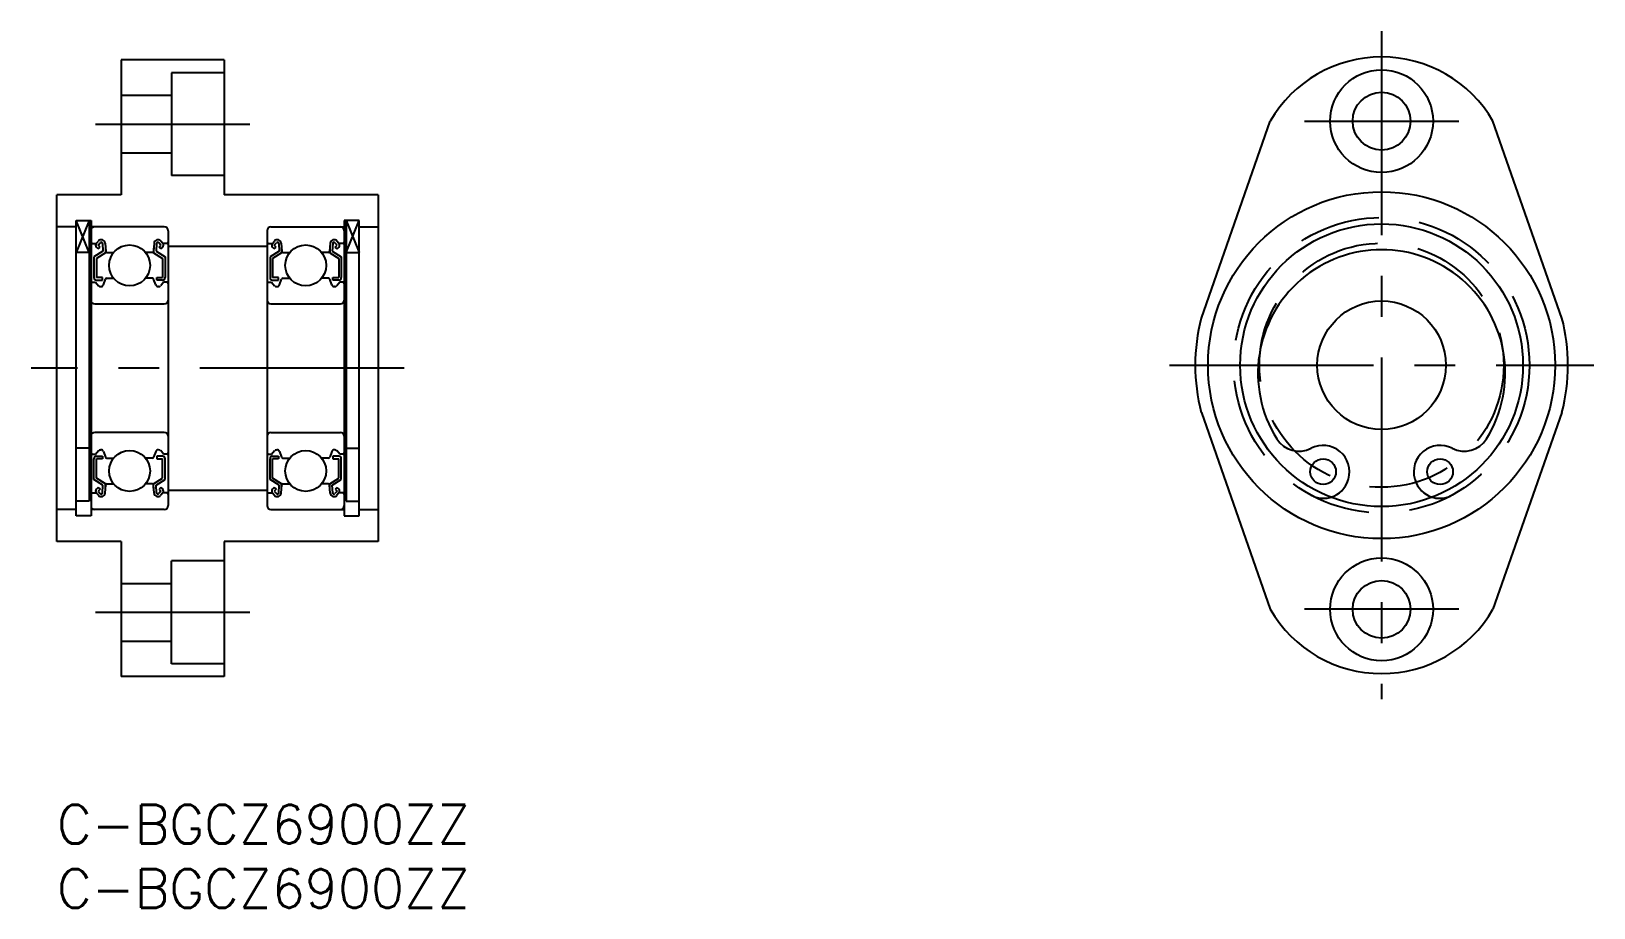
# Model space of a CAD drawing. Extents: x -2 to 120, y -8 to 60.
import ezdxf

# ---------------------------------------------------------------- set-up
doc = ezdxf.new("R2010")
doc.units = 0
doc.header["$LTSCALE"] = 0.5
doc.linetypes.add('CENTER', pattern=[50.8, 31.75, -6.35, 6.35, -6.35])
doc.linetypes.add('DASHED', pattern=[19.05, 12.7, -6.35])
for name, color, linetype in [('MSM_CENTER', 1, 'CENTER'), ('MSM_CONTINUOUS', 7, 'CONTINUOUS'), ('MSM_DASHED', 4, 'DASHED'), ('MSM_NARROW', 5, 'CONTINUOUS'), ('MSM_PART_NUMBER', 7, 'CONTINUOUS')]:
    doc.layers.add(name, color=color, linetype=linetype)
doc.styles.get("Standard").update_dxf_attribs({"font": 'txt.shx', "height": 3, "bigfont": 'bigfont.shx'})

# ---------------------------------------------------------------- blocks, each defined once
blk = doc.blocks.new('*U31')
at = {"layer": 'MSM_PART_NUMBER'}
blk.add_text('C-BGCZ6900ZZ', height=3, dxfattribs=at).set_placement((0, -3))
blk = doc.blocks.new('*U32')
at = {"layer": 'MSM_PART_NUMBER'}
blk.add_text('C-BGCZ6900ZZ', height=3, dxfattribs=at).set_placement((0, -8))

msp = doc.modelspace()

# ---------------------------------------------------------------- linework, layer by layer
at = {"layer": 'MSM_CENTER'}
for p, q in [((103.05, 60.23), (103.05, 8.23)), ((3, 53), (15, 53)), ((97.05, 53.23), (109.05, 53.23)), ((86.55, 34.23), (119.55, 34.23)), ((27, 34), (-2, 34)), ((3, 15), (15, 15)), ((109.05, 15.23), (97.05, 15.23))]:
    msp.add_line(p, q, dxfattribs=at)
at = {"layer": 'MSM_CONTINUOUS'}
for p, q in [((5, 58), (5, 47.5)), ((13, 58), (5, 58)), ((13, 58), (13, 47.5)), ((13, 57), (8.9, 57)), ((8.9, 57), (8.9, 49)), ((5, 55.25), (8.9, 55.25)), ((89.03, 37.9), (94.39, 53.23)), ((117.08, 37.9), (111.71, 53.23)), ((5, 50.75), (8.9, 50.75)), ((13, 49), (8.9, 49)), ((0, 20.5), (0, 47.5)), ((5, 47.5), (0, 47.5)), ((25, 47.5), (13, 47.5)), ((25, 47.5), (25, 20.5)), ((1.5, 45), (0, 45)), ((1.5, 45.5), (2.65, 45.5)), ((1.5, 22.5), (1.5, 45.5)), ((2.5, 45.5), (2.5, 23.64)), ((2.65, 45.5), (2.65, 22.5)), ((8.35, 45), (2.65, 45)), ((16.65, 45), (22.35, 45)), ((23.5, 45.5), (22.35, 45.5)), ((22.35, 45.5), (22.35, 22.5)), ((22.5, 45.5), (22.5, 23.64)), ((23.5, 22.5), (23.5, 45.5)), ((23.5, 45), (25, 45)), ((3.06, 43.7), (3.22, 43.89)), ((3.21, 43.57), (3.37, 43.76)), ((8.09, 43.57), (7.93, 43.76)), ((8.24, 43.7), (8.08, 43.89)), ((8.65, 44.7), (8.65, 23.3)), ((16.35, 44.7), (16.35, 23.3)), ((16.76, 43.7), (16.92, 43.89)), ((16.91, 43.57), (17.07, 43.76)), ((21.79, 43.57), (21.63, 43.76)), ((21.94, 43.7), (21.78, 43.89)), ((2.5, 43), (1.5, 43)), ((2.75, 43.7), (3.06, 43.7)), ((3.58, 43.1), (2.88, 42.66)), ((2.88, 42.66), (2.88, 41.05)), ((3.21, 43.29), (3.07, 43.43)), ((3.78, 42.99), (3.08, 42.55)), ((3.08, 42.55), (3.08, 41.05)), ((3.36, 43.43), (3.21, 43.57)), ((3.21, 43.29), (3.36, 43.43)), ((3.55, 43.7), (3.58, 43.1)), ((3.75, 43.72), (3.8, 43.09)), ((3.78, 43.33), (3.78, 42.99)), ((3.9, 43), (4.42, 43)), ((7.4, 43), (6.88, 43)), ((7.55, 43.72), (7.5, 43.09)), ((7.52, 43.33), (7.52, 42.99)), ((7.52, 42.99), (8.22, 42.55)), ((7.75, 43.7), (7.72, 43.1)), ((7.72, 43.1), (8.42, 42.66)), ((7.94, 43.43), (8.09, 43.57)), ((8.09, 43.29), (7.94, 43.43)), ((8.09, 43.29), (8.23, 43.43)), ((8.22, 42.55), (8.22, 41.05)), ((8.55, 43.7), (8.24, 43.7)), ((8.42, 42.66), (8.42, 41.05)), ((8.65, 43.5), (16.35, 43.5)), ((16.45, 43.7), (16.76, 43.7)), ((17.28, 43.1), (16.58, 42.66)), ((16.58, 42.66), (16.58, 41.05)), ((16.91, 43.29), (16.77, 43.43)), ((17.48, 42.99), (16.78, 42.55)), ((16.78, 42.55), (16.78, 41.05)), ((17.06, 43.43), (16.91, 43.57)), ((16.91, 43.29), (17.06, 43.43)), ((17.25, 43.7), (17.28, 43.1)), ((17.45, 43.72), (17.5, 43.09)), ((17.48, 43.33), (17.48, 42.99)), ((17.6, 43), (18.12, 43)), ((21.1, 43), (20.58, 43)), ((21.25, 43.72), (21.2, 43.09)), ((21.22, 43.33), (21.22, 42.99)), ((21.22, 42.99), (21.92, 42.55)), ((21.45, 43.7), (21.42, 43.1)), ((21.42, 43.1), (22.12, 42.66)), ((21.64, 43.43), (21.79, 43.57)), ((21.79, 43.29), (21.64, 43.43)), ((21.79, 43.29), (21.93, 43.43)), ((21.92, 42.55), (21.92, 41.05)), ((22.25, 43.7), (21.94, 43.7)), ((22.12, 42.66), (22.12, 41.05)), ((22.5, 43), (23.5, 43)), ((2.75, 40.7), (3, 40.7)), ((3, 40.7), (3.23, 40.42)), ((3.53, 41.05), (3.08, 41.05)), ((3.08, 40.85), (3.53, 40.85)), ((3.39, 40.35), (3.42, 40.35)), ((3.53, 40.85), (3.53, 41.05)), ((3.61, 40.48), (3.78, 40.93)), ((3.87, 41), (4.42, 41)), ((7.43, 41), (6.88, 41)), ((7.69, 40.48), (7.52, 40.93)), ((7.77, 40.85), (7.77, 41.05)), ((7.77, 41.05), (8.22, 41.05)), ((8.22, 40.85), (7.77, 40.85)), ((7.91, 40.35), (7.88, 40.35)), ((8.3, 40.7), (8.07, 40.42)), ((8.55, 40.7), (8.3, 40.7)), ((16.45, 40.7), (16.7, 40.7)), ((16.7, 40.7), (16.93, 40.42)), ((17.23, 41.05), (16.78, 41.05)), ((16.78, 40.85), (17.23, 40.85)), ((17.09, 40.35), (17.12, 40.35)), ((17.23, 40.85), (17.23, 41.05)), ((17.31, 40.48), (17.48, 40.93)), ((17.57, 41), (18.12, 41)), ((21.13, 41), (20.58, 41)), ((21.39, 40.48), (21.22, 40.93)), ((21.47, 40.85), (21.47, 41.05)), ((21.47, 41.05), (21.92, 41.05)), ((21.92, 40.85), (21.47, 40.85)), ((21.61, 40.35), (21.58, 40.35)), ((22, 40.7), (21.77, 40.42)), ((22.25, 40.7), (22, 40.7)), ((2.95, 39), (8.35, 39)), ((16.65, 39), (22.05, 39)), ((89.03, 30.56), (94.39, 15.23)), ((117.08, 30.56), (111.71, 15.23)), ((8.35, 29), (2.95, 29)), ((16.65, 29), (22.05, 29)), ((2.5, 27.77), (1.5, 27.77)), ((2.75, 27.3), (3, 27.3)), ((2.88, 25.34), (2.88, 26.95)), ((3, 27.3), (3.23, 27.58)), ((3.08, 27.15), (3.53, 27.15)), ((3.08, 25.45), (3.08, 26.95)), ((3.53, 26.95), (3.08, 26.95)), ((3.39, 27.65), (3.42, 27.65)), ((3.53, 27.15), (3.53, 26.95)), ((3.61, 27.52), (3.78, 27.07)), ((3.87, 27), (4.42, 27)), ((7.43, 27), (6.88, 27)), ((7.69, 27.52), (7.52, 27.07)), ((7.77, 27.15), (7.77, 26.95)), ((8.22, 27.15), (7.77, 27.15)), ((7.77, 26.95), (8.22, 26.95)), ((7.91, 27.65), (7.88, 27.65)), ((8.3, 27.3), (8.07, 27.58)), ((8.22, 25.45), (8.22, 26.95)), ((8.55, 27.3), (8.3, 27.3)), ((8.42, 25.34), (8.42, 26.95)), ((16.45, 27.3), (16.7, 27.3)), ((16.58, 25.34), (16.58, 26.95)), ((16.7, 27.3), (16.93, 27.58)), ((16.78, 27.15), (17.23, 27.15)), ((16.78, 25.45), (16.78, 26.95)), ((17.23, 26.95), (16.78, 26.95)), ((17.09, 27.65), (17.12, 27.65)), ((17.23, 27.15), (17.23, 26.95)), ((17.31, 27.52), (17.48, 27.07)), ((17.57, 27), (18.12, 27)), ((21.13, 27), (20.58, 27)), ((21.39, 27.52), (21.22, 27.07)), ((21.47, 27.15), (21.47, 26.95)), ((21.92, 27.15), (21.47, 27.15)), ((21.47, 26.95), (21.92, 26.95)), ((21.61, 27.65), (21.58, 27.65)), ((22, 27.3), (21.77, 27.58)), ((21.92, 25.45), (21.92, 26.95)), ((22.25, 27.3), (22, 27.3)), ((22.12, 25.34), (22.12, 26.95)), ((22.5, 27.77), (23.5, 27.77)), ((3.58, 24.9), (2.88, 25.34)), ((3.21, 24.71), (3.07, 24.57)), ((3.78, 25.01), (3.08, 25.45)), ((3.21, 24.71), (3.36, 24.57)), ((3.36, 24.57), (3.21, 24.43)), ((3.21, 24.43), (3.37, 24.24)), ((3.55, 24.3), (3.58, 24.9)), ((3.75, 24.28), (3.8, 24.91)), ((3.78, 24.67), (3.78, 25.01)), ((3.9, 25), (4.42, 25)), ((7.4, 25), (6.88, 25)), ((7.55, 24.28), (7.5, 24.91)), ((7.52, 25.01), (8.22, 25.45)), ((7.52, 24.67), (7.52, 25.01)), ((7.72, 24.9), (8.42, 25.34)), ((7.75, 24.3), (7.72, 24.9)), ((8.09, 24.43), (7.93, 24.24)), ((8.09, 24.71), (7.94, 24.57)), ((7.94, 24.57), (8.09, 24.43)), ((8.09, 24.71), (8.23, 24.57)), ((8.65, 24.5), (16.35, 24.5)), ((17.28, 24.9), (16.58, 25.34)), ((16.91, 24.71), (16.77, 24.57)), ((17.48, 25.01), (16.78, 25.45)), ((16.91, 24.71), (17.06, 24.57)), ((17.06, 24.57), (16.91, 24.43)), ((16.91, 24.43), (17.07, 24.24)), ((17.25, 24.3), (17.28, 24.9)), ((17.45, 24.28), (17.5, 24.91)), ((17.48, 24.67), (17.48, 25.01)), ((17.6, 25), (18.12, 25)), ((21.1, 25), (20.58, 25)), ((21.25, 24.28), (21.2, 24.91)), ((21.22, 25.01), (21.92, 25.45)), ((21.22, 24.67), (21.22, 25.01)), ((21.42, 24.9), (22.12, 25.34)), ((21.45, 24.3), (21.42, 24.9)), ((21.79, 24.43), (21.63, 24.24)), ((21.79, 24.71), (21.64, 24.57)), ((21.64, 24.57), (21.79, 24.43)), ((21.79, 24.71), (21.93, 24.57)), ((100.46, 25.31), (100.47, 25.37)), ((105.64, 25.37), (105.65, 25.31)), ((2.5, 23.64), (1.5, 23.64)), ((2.75, 24.3), (3.06, 24.3)), ((3.06, 24.3), (3.22, 24.11)), ((8.24, 24.3), (8.08, 24.11)), ((8.55, 24.3), (8.24, 24.3)), ((16.45, 24.3), (16.76, 24.3)), ((16.76, 24.3), (16.92, 24.11)), ((21.94, 24.3), (21.78, 24.11)), ((22.25, 24.3), (21.94, 24.3)), ((22.5, 23.64), (23.5, 23.64)), ((1.5, 23), (0, 23)), ((2.65, 22.5), (1.5, 22.5)), ((8.35, 23), (2.65, 23)), ((16.65, 23), (22.35, 23)), ((22.35, 22.5), (23.5, 22.5)), ((23.5, 23), (25, 23)), ((5, 20.5), (0, 20.5)), ((5, 20.5), (5, 10)), ((25, 20.5), (13, 20.5)), ((13, 20.5), (13, 10)), ((13, 19), (8.9, 19)), ((8.9, 11), (8.9, 19)), ((5, 17.25), (8.9, 17.25)), ((5, 12.75), (8.9, 12.75)), ((13, 11), (8.9, 11)), ((13, 10), (5, 10))]:
    msp.add_line(p, q, dxfattribs=at)
for centre, radius in [((103.05, 53.23), 4), ((103.05, 53.23), 2.25), ((103.05, 34.23), 13.5), ((103.05, 34.23), 11), ((5.65, 42), 1.59), ((19.35, 42), 1.59), ((103.05, 34.23), 5), ((5.65, 26), 1.59), ((19.35, 26), 1.59), ((98.5, 25.94), 1), ((107.6, 25.94), 1), ((103.05, 15.23), 4), ((103.05, 15.23), 2.25)]:
    msp.add_circle(centre, radius, dxfattribs=at)
for centre, radius, start, end in [((103.05, 48.23), 10, 30, 150), ((2.95, 44.7), 0.3, 90, 180), ((8.35, 44.7), 0.3, 0, 90), ((16.65, 44.7), 0.3, 90, 180), ((22.05, 44.7), 0.3, 0, 90), ((2.75, 43.8), 0.1, 180, 270), ((3.45, 43.7), 0.3, 4.9357, 139.9921), ((3.45, 43.7), 0.1, 3.0863, 139.9614), ((7.85, 43.7), 0.3, 40.0079, 175.0643), ((7.85, 43.7), 0.1, 40.0386, 176.9137), ((8.55, 43.8), 0.1, 270, 0), ((16.45, 43.8), 0.1, 180, 270), ((17.15, 43.7), 0.3, 4.9357, 139.9921), ((17.15, 43.7), 0.1, 3.0863, 139.9614), ((21.55, 43.7), 0.3, 40.0079, 175.0643), ((21.55, 43.7), 0.1, 40.0386, 176.9137), ((22.25, 43.8), 0.1, 270, 0), ((3.21, 43.57), 0.2, 139.9921, 225), ((3.9, 43.1), 0.1, 184.9357, 269.9989), ((7.4, 43.1), 0.1, 270.0011, 355.0643), ((8.09, 43.57), 0.2, 315, 40.0079), ((16.91, 43.57), 0.2, 139.9921, 225), ((17.6, 43.1), 0.1, 184.9357, 269.9989), ((21.1, 43.1), 0.1, 270.0011, 355.0643), ((21.79, 43.57), 0.2, 315, 40.0079), ((103.05, 33.6), 9.62, 328.0223, 211.9777), ((2.75, 40.6), 0.1, 90, 180), ((3.08, 41.05), 0.2, 180, 270), ((3.39, 40.55), 0.2, 219.9859, 270), ((3.42, 40.55), 0.2, 270, 340.0568), ((3.87, 40.9), 0.1, 90, 160.0568), ((7.43, 40.9), 0.1, 19.9432, 90), ((7.88, 40.55), 0.2, 199.9432, 270), ((7.91, 40.55), 0.2, 270, 320.0141), ((8.22, 41.05), 0.2, 270, 0), ((8.55, 40.6), 0.1, 0, 90), ((16.45, 40.6), 0.1, 90, 180), ((16.78, 41.05), 0.2, 180, 270), ((17.09, 40.55), 0.2, 219.9859, 270), ((17.12, 40.55), 0.2, 270, 340.0568), ((17.57, 40.9), 0.1, 90, 160.0568), ((21.13, 40.9), 0.1, 19.9432, 90), ((21.58, 40.55), 0.2, 199.9432, 270), ((21.61, 40.55), 0.2, 270, 320.0141), ((21.92, 41.05), 0.2, 270, 0), ((22.25, 40.6), 0.1, 0, 90), ((2.95, 39.3), 0.3, 180, 270), ((8.35, 39.3), 0.3, 270, 0), ((16.65, 39.3), 0.3, 180, 270), ((22.05, 39.3), 0.3, 270, 0), ((103.05, 34.23), 14.5, 165.3364, 194.6636), ((103.05, 34.23), 14.5, 345.3364, 14.6636), ((2.95, 28.7), 0.3, 90, 180), ((8.35, 28.7), 0.3, 0, 90), ((16.65, 28.7), 0.3, 90, 180), ((22.05, 28.7), 0.3, 0, 90), ((96.63, 29.59), 2.05, 211.9777, 297.2224), ((98.5, 25.94), 2.05, 343.7466, 117.2224), ((107.6, 25.94), 2.05, 62.7776, 196.2534), ((109.48, 29.59), 2.05, 242.7776, 328.0223), ((2.75, 27.4), 0.1, 180, 270), ((3.08, 26.95), 0.2, 90, 180), ((3.39, 27.45), 0.2, 90, 140.0141), ((3.42, 27.45), 0.2, 19.9432, 90), ((3.87, 27.1), 0.1, 199.9432, 270), ((7.43, 27.1), 0.1, 270, 340.0568), ((7.88, 27.45), 0.2, 90, 160.0568), ((7.91, 27.45), 0.2, 39.9859, 90), ((8.22, 26.95), 0.2, 0, 90), ((8.55, 27.4), 0.1, 270, 0), ((16.45, 27.4), 0.1, 180, 270), ((16.78, 26.95), 0.2, 90, 180), ((17.09, 27.45), 0.2, 90, 140.0141), ((17.12, 27.45), 0.2, 19.9432, 90), ((17.57, 27.1), 0.1, 199.9432, 270), ((21.13, 27.1), 0.1, 270, 340.0568), ((21.58, 27.45), 0.2, 90, 160.0568), ((21.61, 27.45), 0.2, 39.9859, 90), ((21.92, 26.95), 0.2, 0, 90), ((22.25, 27.4), 0.1, 270, 0), ((3.21, 24.43), 0.2, 135, 220.0079), ((3.9, 24.9), 0.1, 90.0011, 175.0643), ((7.4, 24.9), 0.1, 4.9357, 89.9989), ((8.09, 24.43), 0.2, 319.9921, 45), ((16.91, 24.43), 0.2, 135, 220.0079), ((17.6, 24.9), 0.1, 90.0011, 175.0643), ((21.1, 24.9), 0.1, 4.9357, 89.9989), ((21.79, 24.43), 0.2, 319.9921, 45), ((98.53, 25.87), 2, 286.8489, 343.7466), ((107.57, 25.87), 2, 196.2534, 253.1511), ((2.75, 24.2), 0.1, 90, 180), ((2.95, 23.3), 0.3, 180, 270), ((3.45, 24.3), 0.3, 220.0079, 355.0643), ((3.45, 24.3), 0.1, 220.0386, 356.9137), ((7.85, 24.3), 0.3, 184.9357, 319.9921), ((7.85, 24.3), 0.1, 183.0863, 319.9614), ((8.35, 23.3), 0.3, 270, 0), ((8.55, 24.2), 0.1, 0, 90), ((16.45, 24.2), 0.1, 90, 180), ((16.65, 23.3), 0.3, 180, 270), ((17.15, 24.3), 0.3, 220.0079, 355.0643), ((17.15, 24.3), 0.1, 220.0386, 356.9137), ((21.55, 24.3), 0.3, 184.9357, 319.9921), ((21.55, 24.3), 0.1, 183.0863, 319.9614), ((22.05, 23.3), 0.3, 270, 0), ((22.25, 24.2), 0.1, 0, 90), ((103.05, 20.23), 10, 210, 330)]:
    msp.add_arc(centre, radius, start, end, dxfattribs=at)
at = {"layer": 'MSM_DASHED'}
for radius in [11.5, 9.5]:
    msp.add_circle((103.05, 34.23), radius, dxfattribs=at)
for centre, start, end in [((98.53, 25.87), 241.5935, 286.8489), ((107.57, 25.87), 253.1511, 298.4065)]:
    msp.add_arc(centre, 2, start, end, dxfattribs=at)
at = {"layer": 'MSM_NARROW'}
for p, q in [((2.5, 45.5), (1.5, 43)), ((2.5, 43), (1.5, 45.5)), ((22.5, 45.5), (23.5, 43)), ((22.5, 43), (23.5, 45.5))]:
    msp.add_line(p, q, dxfattribs=at)

# ---------------------------------------------------------------- block references
at = {"layer": 'MSM_CONTINUOUS'}
for name in ['*U31', '*U32']:
    msp.add_blockref(name, (0, 0), dxfattribs=at)

doc.saveas('drawing.dxf')
